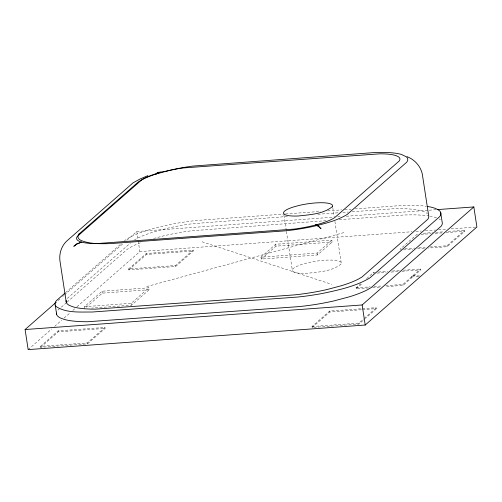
<?xml version="1.0" encoding="UTF-8"?>
<svg xmlns="http://www.w3.org/2000/svg" width="502" height="502" viewBox="0 0 502 502"><rect width="100%" height="100%" fill="white"/><g stroke="black" fill="none" stroke-linecap="round" stroke-linejoin="round"><path stroke-width="0.38" stroke-dasharray="2.51 1.88" d="M65.611 292.559L121.829 243.225M124.176 241.167L125.933 239.63A66.289 14.909 -8.7 0 1 140.993 232.464C158.946 226.164 177.752 222.574 196.627 220.453L284.747 214.028M58.019 300.648L60.372 298.583M62.719 296.519L63.898 295.49M64.482 294.975L123.266 243.388M126.793 240.295L136.789 231.522L332.286 217.266M67.268 298.426L130.432 242.993M66.49 302.631L57.705 310.336A66.289 14.909 -8.7 0 0 56.594 312.52M67.073 302.116L127.395 249.18A66.289 14.909 -8.7 0 1 141.752 242.278M28.168 349.605L51.681 328.967M54.624 326.388L61.677 320.201M64.03 318.136L70.493 312.464M72.846 310.399L74.61 308.849M76.957 306.785L139.857 251.59L411.991 231.748M149.169 289.717L102.358 293.13L84.719 308.604L84.43 306.697L102.063 291.216L148.874 287.803L149.169 289.717L131.537 305.191L91.74 308.096M40.486 346.342L58.125 330.862L104.937 327.448L105.081 328.408L87.448 343.883L40.637 347.296L40.486 346.342L87.298 342.929L104.937 327.448M128.663 268.959L146.295 253.485L193.107 250.071L193.257 251.025L175.618 266.506L128.807 269.919L128.663 268.959L175.474 265.545L193.107 250.071M40.637 347.296L58.27 331.822L105.081 328.408M128.807 269.919L146.44 254.439L193.257 251.025M84.43 306.697L131.242 303.283L148.874 287.803M260.984 257.162L275.68 244.267L331.853 240.169L332.148 242.083L317.452 254.978L261.278 259.076L260.984 257.162L317.157 253.064L331.853 240.169M261.278 259.076L275.974 246.175L332.148 242.083M363.071 320.471L358.955 324.085L312.144 327.499L311.999 326.545L329.632 311.064L361.622 308.736M368.713 287.897L356.232 288.807L356.081 287.853L360.787 283.724M366.661 278.566L373.72 272.379L375.276 272.26M312.144 327.499L329.776 312.024L361.766 309.69M356.232 288.807L362.695 283.134M311.999 326.545L358.811 323.131L363.511 319.002M364.101 318.488L376.444 307.651L376.588 308.611L365.418 318.412M385.731 285.688L402.893 284.439L420.532 268.965L420.676 269.919L403.043 285.393L385.097 286.705M429.819 247.003L446.981 245.748L464.614 230.274L464.764 231.227L447.125 246.702L428.401 248.07M153.524 238.506L164.825 235.563A66.289 14.909 -8.7 0 1 190.885 230.857L325.98 220.685M146.666 286.592L345.069 232.269M285.525 213.971L320.621 211.411M327.637 210.903L341.674 209.874M344.792 209.648L351.03 209.196M354.933 208.907L401.719 205.5A66.289 14.909 -8.7 0 1 423.224 205.889L426.185 206.291M287.426 216.487L192.454 223.716A62.311 14.018 -8.7 0 0 167.957 228.14L153.33 232.062A62.311 14.018 -8.7 0 0 134.542 239.818M317.866 214.266L338.16 212.785M342.841 212.446L348.306 212.045M352.209 211.762L392.012 208.857A62.311 14.018 -8.7 0 1 421.812 210.947L425.156 212.214A62.311 14.018 -8.7 0 1 427.44 213.72M337.758 216.87L340.105 216.695M346.361 216.243L428.476 210.25M429.254 210.194L436.294 209.685M339.239 219.719L403.181 215.051A66.289 14.909 -8.7 0 1 428.959 215.985M415.901 231.46L421.379 231.058M425.288 230.776L435.454 230.035M438.585 229.809L446.403 229.238M451.091 228.893L476.9 227.011M423.268 233.286L432.63 232.608M435.749 232.376L443.548 231.811M448.23 231.466L464.614 230.274M421.071 234.415L431.212 233.675M435.115 233.392L442.136 232.878M446.04 232.595L464.764 231.227M401.732 249.048L400.169 249.161L417.802 233.687L417.953 234.641M404.85 248.823L414.991 248.082M418.894 247.8L425.138 247.342M403.439 249.889L412.801 249.205M417.482 248.867L424.504 248.352M378.401 272.034L387.764 271.35M392.445 271.011L399.466 270.496M403.363 270.214L420.532 268.965M376.983 273.107L386.345 272.423M391.027 272.078L398.833 271.513M401.951 271.281L420.676 269.919M411.709 276.702L418.718 276.188M356.081 287.853L370.125 286.83M374.028 286.542L381.827 285.977M372.616 287.615L381.194 286.987M362.4 308.674L376.444 307.651M362.544 309.634L376.588 308.611M419.597 275.974L411.565 275.742L411.86 277.656M202.005 241.776L331.715 284.345M436.489 217.881L434.883 217.272A66.289 14.909 -8.7 0 0 430.27 216.205M446.981 245.748L447.125 246.702M402.893 284.439L403.043 285.393M373.72 272.379L373.864 273.333M358.811 323.131L358.955 324.085M332.757 207.508L334.181 216.808M334.897 221.457L341.178 262.521M329.632 311.064L329.776 312.024M317.157 253.064L317.452 254.978M283.931 215.157L286.303 230.65M286.422 231.428L292.465 270.942M275.68 244.267L275.974 246.175M175.474 265.545L175.618 266.506M146.295 253.485L146.44 254.439M136.789 231.522L138.088 240.012M138.201 240.784L139.857 251.59M131.242 303.283L131.537 305.191M102.063 291.216L102.358 293.13M87.298 342.929L87.448 343.883M58.125 330.862L58.27 331.822M439.15 218.997A66.289 14.909 -8.7 0 1 440.367 219.801M341.109 264.002C331.784 271.513 318.657 271.984 307.193 273.314A24.805 5.578 -8.7 0 1 302.097 264.353L307.676 262.822A24.805 5.578 -8.7 0 1 341.109 264.002"/><path stroke-width="0.75" d="M78.983 234.057L78.042 235.896A56.676 12.751 -8.7 0 0 81.274 240.558C90.247 244.129 100.18 243.771 109.668 243.652L285.255 230.845A56.676 12.751 -8.7 0 0 315.068 225.994C326.074 223.283 337.331 220.441 347.12 214.517L406.808 162.133L407.756 160.276L407.687 158.544L406.607 156.982L401.487 154.459A56.676 12.751 -8.7 0 0 374.385 152.564L192.868 166.074A56.676 12.751 -8.7 0 0 170.586 170.103L157.277 173.667A56.676 12.751 -8.7 0 0 142.022 179.697L138.728 181.611L78.983 234.057L79.736 233.386M155.695 174.69L156.379 173.654L158.594 172.305L161.186 172.255L160.433 172.468A42.425 9.544 -8.7 0 0 144.212 178.367L141.79 179.81L77.302 236.404L76.643 237.691A42.425 9.544 -8.7 0 0 96.61 243.589L294.216 229.088A42.425 9.544 -8.7 0 0 332.456 218.947L334.627 217.673L399.197 161.01L399.856 159.718A42.425 9.544 -8.7 0 0 379.888 153.825L185.897 167.75C176.415 168.358 167.21 171.477 157.898 172.493L156.58 173.454M65.028 293.074L56.243 300.786A66.289 14.909 -8.7 0 0 56.475 306.81C66.992 313.279 80.27 311.855 92.117 312.031L297.479 297.058A66.289 14.909 -8.7 0 0 323.846 293.174C339.603 289.786 355.818 286.265 369.83 277.957L439.639 216.695A66.289 14.909 -8.7 0 0 439.407 210.664C436.05 208.066 431.764 207.182 427.666 206.498M437.857 209.566L473.832 206.943L476.9 227.011L365.211 325.026L28.168 349.605L25.1 329.538L56.255 302.198M25.1 329.538L362.143 304.959L473.832 206.943M156.191 173.705L158.136 172.437L160.433 172.468M147.864 175.631L139.951 179.051L133.068 182.835L68.071 239.874C61.727 244.945 58.828 253.341 60.008 261.285L66.295 302.38M316.097 224.833L315.526 224.996L318.274 226.258L321.035 228.736L318.557 226.176L316.097 224.833L316.649 224.695L318.557 226.176M407.084 156.68C414.677 159.617 420.783 166.269 422.345 174.345L428.633 215.44A62.311 14.018 -8.7 0 1 427.66 219.387L362.036 276.972L358.441 279.074A62.311 14.018 -8.7 0 1 341.504 285.694L326.802 289.591A62.311 14.018 -8.7 0 1 294.028 294.925L95.549 309.138A62.311 14.018 -8.7 0 1 73.116 306.866L69.772 305.599A62.311 14.018 -8.7 0 1 66.22 300.478M440.674 212.497L442.136 222.047A66.289 14.909 -8.7 0 1 441.101 226.251L371.292 287.514L367.464 289.748A66.289 14.909 -8.7 0 1 349.448 296.789L333.811 300.936A66.289 14.909 -8.7 0 1 298.941 306.609L87.794 321.732A66.289 14.909 -8.7 0 1 63.923 319.316L60.372 317.973A66.289 14.909 -8.7 0 1 56.488 313.21M362.143 304.959L365.211 325.026M55.207 304.984L56.67 314.541M332.337 206.667C323.012 214.178 309.885 214.649 298.42 215.979A24.805 5.578 -8.7 0 1 293.325 207.019L298.903 205.487A24.805 5.578 -8.7 0 1 332.337 206.667M76.925 243.89L73.8 246.306L77.026 243.928L81.581 242.133L76.919 243.89"/></g></svg>
